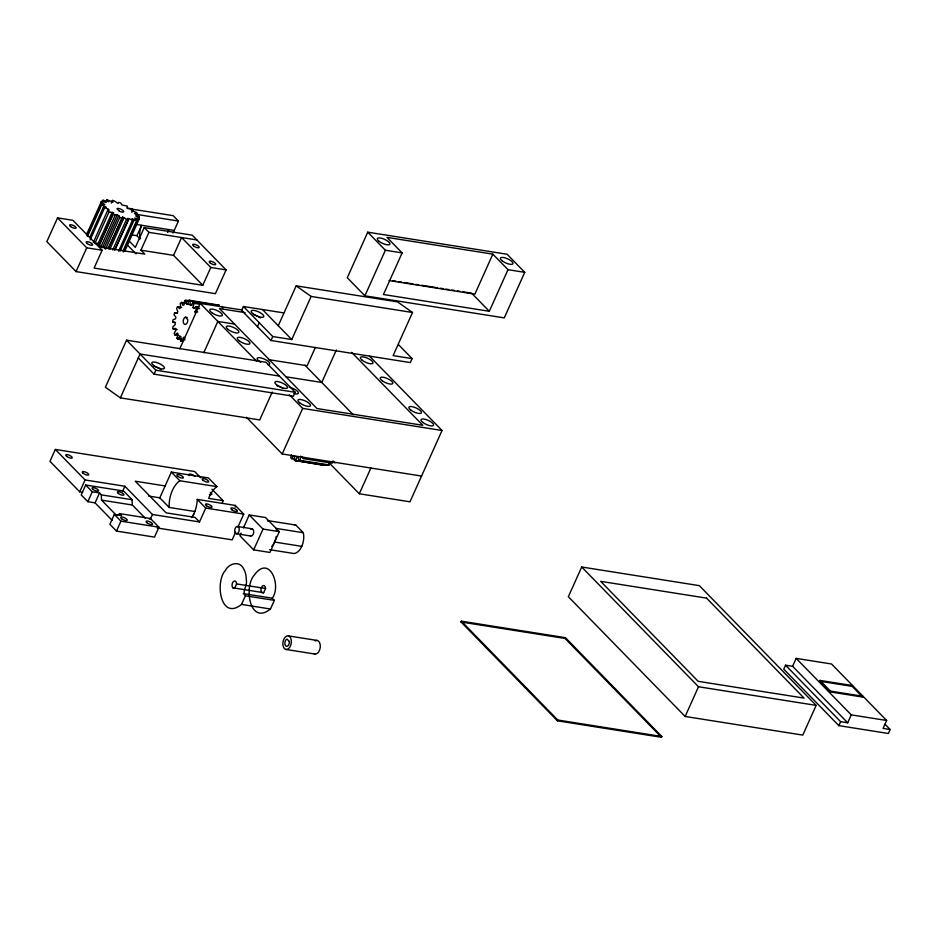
<?xml version="1.0" encoding="UTF-8"?>
<svg xmlns="http://www.w3.org/2000/svg" width="937" height="937" viewBox="0 0 937 937"><rect width="100%" height="100%" fill="white"/><g stroke="black" fill="none" stroke-linecap="round" stroke-linejoin="round"><path stroke-width="1.41" d="M184.882 339.979L184.425 337.39L183.394 337.402L181.954 341.302L180.747 340.951L180.97 336.699L180.056 336.137L177.948 339.217L176.952 338.198L178.065 334.099L177.386 333.033L174.856 334.919L174.188 333.338L176.062 329.883L175.687 328.43L173.04 328.899L172.795 326.966L175.196 324.565L175.172 322.914L172.736 321.906L172.935 319.845L175.57 318.779L175.91 317.139L173.977 314.773L174.598 312.829L177.351 313.263M294.452 460.418L324.624 465.349L294.452 460.418L294.675 456.167L293.773 455.605L291.653 458.685L290.657 457.654L291.407 454.925M209.361 303.963L185.913 300.25L184.636 300.625L184.039 304.876L183.02 305.45L181.497 302.405L180.302 303.447L180.63 307.535L179.74 308.613L177.561 306.774L176.601 308.367L177.807 311.798L177.152 313.251L174.598 312.829M295.67 460.758L297.111 456.858L298.13 456.858L298.821 460.735L300.098 460.36L300.695 456.108M298.821 460.735L327.774 465.326L329.063 464.951L329.461 462.117M99.006 246.068L113.576 212.98L109.067 211.844L107.568 210.79L109.219 210.052L108.188 209.209L103.41 207.147L89.765 237.529M198.937 307.043L196.173 306.61L193.643 308.496L192.963 307.43L194.076 303.33L193.081 302.3L190.972 305.38L190.059 304.818L190.281 300.578L189.075 300.227L187.634 304.127L186.604 304.127L185.913 300.25M202.779 285.293L173.579 255.356L181.591 237.529L210.79 267.467L202.779 285.293L94.11 268.076L102.121 250.249L72.922 220.312L57.532 217.876L46.85 241.652L76.049 271.589L215.416 293.668L226.098 269.891L192.214 235.152L144.251 227.55L135.35 247.368L128.463 240.305M87.059 235.585L103 200.249L105.916 202.415L101.477 201.385L86.942 233.7L87.235 233.079M87.434 236.452L101.676 204.758L101.301 203.879L104.874 204.641L101.184 202.005L101.477 201.385M105.717 202.333L106.912 199.698L112.932 202.123L112.428 200.413L114.22 200.846L118.027 203.47L118.905 202.333L120.826 203.06L121.869 204.945L127.362 206.152L127.045 207.545L128.404 208.365L131.555 208.682L133.054 209.724L131.859 212.371M90.163 239.872L104.417 208.178M76.049 271.589L86.731 247.813L57.532 217.876M93.325 242.496L108.188 209.209M111.245 203.06L112.428 200.413M94.824 243.538L109.067 211.844M95.867 243.643L97.963 243.854L112.217 212.16M113.576 212.98L99.334 244.674L97.963 243.854M115.075 215.323L100.833 247.017L102.965 246.583L104.499 247.274L105.553 249.148L119.795 217.454L118.741 215.58L113.26 214.374M102.965 246.583L117.207 214.878M104.499 247.274L118.741 215.58M108.06 248.563L122.583 217.044L128.182 220.101L115.122 249.16M108.341 248.738L122.583 217.044M109.863 249.23L124.106 217.525M112.745 250.05L126.401 219.668M114.759 250.296L129.013 218.602L133.71 220.827L120.053 251.21M118.612 251.128L132.269 220.745M123.04 250.94L136.685 220.57L137.61 220.277L134.705 218.098L139.144 219.141L139.426 218.52L135.748 215.885L139.32 216.634L138.126 219.281M123.368 251.971L137.61 220.277M139.426 218.52L124.89 250.835L125.183 250.214M136.954 235.679L141.628 225.278A14.36 8.667 -81 0 0 140.105 238.912L136.954 235.679L131.367 234.8M94.649 242.859L97.483 243.304L101.337 247.263L144.778 254.138L140.925 250.191L148.936 232.353L144.251 227.55M200.776 477.765L194.673 471.522L55.318 449.444L49.977 461.332L79.727 491.831L82.573 492.276M167.618 232.189L168.777 229.588A14.36 8.667 -81 0 0 167.934 231.814M173.04 233.044L178.44 221.038L173.204 215.662L127.057 208.354M138.278 357.969L154.078 374.179L293.445 396.246L295.225 392.287L265.921 362.256L126.554 340.178L105.401 387.25L120.346 397.862L259.713 419.94L272.257 392.017M120.346 397.862L140.058 354.01L279.413 376.088M79.727 491.831L85.068 479.943L55.318 449.444M145.176 518.149L132.363 505.008A23.554 14.219 -81 0 1 132.152 499.737L123.684 491.047L85.677 485.026L81.226 494.935L87.832 501.705L95.07 502.853L112.1 520.316M87.832 501.705L92.283 491.808L85.677 485.026M95.07 502.853L99.521 492.956L92.283 491.808M154.078 374.179L155.858 370.209L126.554 340.178M179.717 348.927L200.202 303.354L256.668 361.26M122.513 491.538L124.89 486.256L85.068 479.943M119.702 513.64L121.564 515.549L114.326 514.401L109.875 524.298L116.481 531.08L154.488 537.1L158.939 527.191L150.47 518.512L119.702 513.64A23.554 14.219 -81 0 1 116.586 515.221M116.481 531.08L120.932 521.171L114.326 514.401M203.786 352.675L217.829 321.438L234.566 324.085M283.864 312.911L243.444 306.504L241.664 310.475L270.969 340.506L410.324 362.584L412.116 358.625L398.612 344.793M194.861 511.508L169.175 507.444L159.794 497.828L171.366 472.072L208.471 477.952L216.939 486.643A23.554 14.219 -81 0 0 208.623 498.367L223.111 500.663A23.554 14.219 -81 0 0 222.21 503.403M150.658 518.454L152.438 514.495L124.89 486.256M257.464 326.673L259.244 322.715M270.969 340.506L272.749 336.547L243.444 306.504M278.254 325.725L296.174 285.832L397.534 301.89L412.491 312.489L393.107 355.615L412.116 358.625M152.438 514.495L199.487 521.944L205.718 508.077L197.25 499.398A23.554 14.219 -81 0 1 191.78 517.622M272.749 336.547L291.747 339.557L311.131 296.443L412.491 312.489M315.336 347.486L307.137 365.735L268.497 359.621M367.749 232.177L347.276 277.739L364.903 295.811L504.27 317.889L524.743 272.327L507.116 254.255L367.749 232.177L385.376 250.249L402.125 252.908L383.432 294.511L489.301 311.283L508.006 269.68L492.85 254.15L386.969 237.377L402.125 252.908M235.632 532.134L232.153 539.853L157.182 527.976M237.939 526.981L243.725 514.097L235.257 505.418L197.25 499.398M241.055 533.153L239.895 535.753L253.669 549.867L269.95 552.455L279.308 531.654L265.534 517.529L249.242 514.952L243.397 527.953M421.556 476.055L282.201 453.976L302.674 408.415L289.381 394.793M336.36 349.958L321.754 382.46L285.984 376.791M364.903 295.811L385.376 250.249M236.592 583.915L234.707 588.108A3.678 2.225 -81 0 1 232.071 585.684A3.678 2.225 -81 0 1 234.133 581.116A3.678 2.225 -81 0 1 236.592 583.915L265.546 588.495L263.66 592.688L232.903 587.815M253.669 549.867L263.016 529.077L249.242 514.952M241.523 604.424L245.412 595.78C241.441 592.067 247.755 585.52 246.337 580.108C246.302 575.822 245.447 571.383 243.023 567.775C238.759 560.385 228.523 563.898 225.395 570.457C214.714 581.936 220.558 621.325 241.523 604.424L270.477 609.015L274.365 600.371L272.245 598.204L243.292 593.613M369.459 356.083L442.041 430.493L409.984 501.81L359.304 493.776L370.888 468.031M492.85 254.15L474.872 294.159L389.019 280.561M461.004 621.981L461.355 621.184L565.421 637.675L661.838 736.517L661.487 737.302L557.421 720.822L461.004 621.981L565.07 638.46L661.487 737.302M581.701 567.002L568.349 596.728L685.146 716.465L802.786 735.1L816.15 705.385L699.342 585.648L581.701 567.002L698.498 686.751L816.15 705.385M565.07 638.46L565.421 637.675M557.421 720.822L557.773 720.026L461.355 621.184M685.146 716.465L698.498 686.751M792.608 666.312L796.169 658.383L851.264 714.872L847.704 722.79L792.608 666.312L785.534 665.188L783.754 669.159L838.849 725.636L888.37 733.484L890.15 729.513L885.043 724.289M862.614 697.046L830.03 691.893L819.606 681.199L819.957 680.414L852.541 685.568L852.178 686.364L862.614 697.046L862.965 696.261L830.381 691.096L819.957 680.414M830.03 691.893L830.381 691.096M838.849 725.636L840.63 721.677L785.534 665.188M796.169 658.383L831.541 663.993L886.636 720.471L883.076 728.4L890.15 729.513M194.041 513.476L193.163 515.28M272.245 598.204C281.721 585.707 269.434 554.072 254.349 575.037C243.667 586.515 249.523 625.916 270.477 609.015M195.341 313.087L194.966 311.646L196.84 308.191L196.173 306.61M302.218 456.553L303.237 458.58L304.431 457.537M333.396 462.128L332.19 463.171L303.237 458.58M133.054 209.724L131.403 210.462L136.205 212.348L137.2 213.367L134.424 213.367L139.32 216.634M103 200.249L108.727 201.76L106.912 199.698M103.41 207.147L106.197 207.159L101.676 204.758M508.006 269.68L524.743 272.327M136.076 214.327L178.44 221.038M129.013 218.602L127.678 218.391L128.182 220.101M136.041 224.4L174.212 230.443M148.936 232.353L196.899 239.954M392.978 280.737L395.847 281.194M398.705 281.639L401.563 282.096M404.433 282.552L413.018 283.911M415.876 284.368L418.734 284.813M421.603 285.27L437.333 287.764M440.203 288.221L443.06 288.666M445.918 289.123L448.788 289.58M451.646 290.037L454.504 290.482M457.373 290.938L460.231 291.395M463.089 291.84L471.674 293.199L489.301 311.283M140.925 250.191L173.579 255.356M86.731 247.813L102.121 250.249M210.79 267.467L226.098 269.891M189.075 300.227L219.246 305.157L218.028 304.818M212.113 304.408L214.878 304.841M184.636 300.625L188.77 301.281M193.081 302.3L241.863 309.96M194.076 303.33L199.593 304.197M181.497 302.405L185.631 303.061M245.166 312.63L219.422 308.554L316.94 408.52L422.821 425.293L351.633 352.324M186.604 304.127L192.12 305.005M192.963 307.43L195.728 307.863M196.84 308.191L199.593 308.624M177.561 306.774L181.708 307.43M194.966 311.646L197.73 312.08M185.421 317.186L187.751 319.576A3.678 2.225 -81 0 1 185.795 324.261A3.678 2.225 -81 0 1 183.254 321.649A3.678 2.225 -81 0 1 185.421 317.186L187.224 317.479M172.736 321.906L175.5 322.34M173.04 328.899L177.175 329.555M174.856 334.919L178.99 335.563M176.952 338.198L181.087 338.854M177.948 339.217L180.7 339.651M180.747 340.951L183.5 341.384M155.858 370.209L295.225 392.287M302.674 408.415L442.041 430.493M291.653 458.685L294.417 459.118M300.098 460.36L329.063 464.951M171.366 472.072L179.845 480.763L216.939 486.643M165.135 485.94L135.268 481.208L166.13 512.844L195.083 517.423L199.487 521.944M148.421 496.024L159.794 497.828M205.718 508.077L243.725 514.097M269.657 549.679L293.949 553.521A14.36 8.667 -81 0 0 303.307 532.72L295.823 525.06L268.685 520.761A14.36 8.667 -81 0 0 267.537 520.984M99.521 492.956L101.383 494.865L132.152 499.737M101.383 494.865A23.554 14.219 -81 0 0 101.594 500.135L132.363 505.008M303.307 532.72L276.157 528.421A14.36 8.667 -81 0 1 276.438 530.108M263.016 529.077L279.308 531.654M237.647 526.5A3.678 2.225 -81 0 1 238.513 532.368A3.678 2.225 -81 0 1 234.765 531.478A3.678 2.225 -81 0 1 237.647 526.5L252.123 528.796M236.3 533.727L250.776 536.023M274.635 542.054L301.773 546.353M120.932 521.171L158.939 527.191M819.606 681.199L852.178 686.364M245.412 595.78L274.365 600.371M851.264 714.872L886.636 720.471M840.63 721.677L847.704 722.79M288.373 635.895A6.899 4.158 -81 0 1 289.99 646.881A6.899 4.158 -81 0 1 282.962 645.218A6.899 4.158 -81 0 1 288.373 635.895L317.338 640.475M285.844 649.435L314.809 654.026M557.773 720.026L661.838 736.517M119.795 217.454L121.716 218.192M136.685 220.57L131.894 218.766L133.71 220.827M296.174 285.832L311.131 296.443M262.454 309.515L291.747 339.557M304.947 365.231L353.272 414.775M222.034 306.891L223.041 307.91M126.8 244.393L135.982 253.81M332.951 460.969L334.919 462.983M329.004 462.714L359.304 493.776M246.419 417.293L282.201 453.976M211.938 489.219L223.111 500.663M101.594 500.135L116.375 515.291M263.66 592.688A3.678 2.225 -81 0 1 261.036 590.275A3.678 2.225 -81 0 1 263.086 585.695A3.678 2.225 -81 0 1 265.546 588.495M315.183 640.873A6.899 4.158 -81 0 1 320.243 647.444A6.899 4.158 -81 0 1 313.708 653.476M253.611 314.668A6.899 2.261 24.2 0 1 260.381 317.983M260.697 362.268A6.899 2.261 24.2 0 1 258.108 357.7A6.899 2.261 24.2 0 1 267.572 360.897A6.899 2.261 24.2 0 1 267.677 364.622M289.287 387.204A6.899 2.261 24.2 0 1 298.036 391.971A6.899 2.261 24.2 0 1 293.773 393.517M250.753 529.159A3.678 2.225 -81 0 1 253.681 532.497A3.678 2.225 -81 0 1 250.027 535.577M276.286 536.433A14.36 8.667 -81 0 1 271.789 546.458M294.686 525.282A14.36 8.667 -81 0 1 295.823 525.06M276.638 385.634A6.899 2.261 24.2 0 1 283.021 388.328M154.148 366.273A6.899 2.261 24.2 0 1 160.941 369.553M150.47 518.512A23.554 14.219 -81 0 1 149.44 519.157M235.257 505.418A23.554 14.219 -81 0 1 235.152 507.222M210.275 492.417A3.561 1.171 24.2 0 1 211.821 494.279A3.561 1.171 24.2 0 1 209.443 494.385M189.403 475.598A3.561 1.171 24.2 0 1 190.34 474.134A3.561 1.171 24.2 0 1 194.99 476.476M169.175 507.444A23.554 14.219 -81 0 1 179.845 480.763M706.545 598.122L600.664 581.35L698.182 681.328L804.063 698.1L706.545 598.122M119.304 211.118L116.973 208.717A3.678 1.206 24.2 0 1 121.037 209.279A3.678 1.206 24.2 0 1 123.59 211.879A3.678 1.206 24.2 0 1 119.304 211.118M289.346 641.482L287.015 639.093A3.678 2.225 -81 0 0 284.86 643.555A3.678 2.225 -81 0 0 287.401 646.167A3.678 2.225 -81 0 0 289.346 641.482M502.291 260.919A6.899 2.261 24.2 0 0 512.855 263.883A6.899 2.261 24.2 0 0 504.891 257.827A6.899 2.261 24.2 0 0 502.291 260.919M379.216 241.418A6.899 2.261 24.2 0 0 389.792 244.381A6.899 2.261 24.2 0 0 381.816 238.326A6.899 2.261 24.2 0 0 379.216 241.418M253.4 314.106A6.899 2.261 24.2 0 0 263.742 316.718A6.899 2.261 24.2 0 0 255.286 310.674A6.899 2.261 24.2 0 0 253.4 314.106M193.643 246.033A3.561 1.171 24.2 0 0 199.101 247.555A3.561 1.171 24.2 0 0 194.99 244.428A3.561 1.171 24.2 0 0 193.643 246.033M70.568 226.531A3.561 1.171 24.2 0 0 76.038 228.066A3.561 1.171 24.2 0 0 71.915 224.939A3.561 1.171 24.2 0 0 70.568 226.531M210.181 262.981A3.561 1.171 24.2 0 0 215.639 264.503A3.561 1.171 24.2 0 0 211.516 261.376A3.561 1.171 24.2 0 0 210.181 262.981M87.106 243.479A3.561 1.171 24.2 0 0 92.564 245.002A3.561 1.171 24.2 0 0 88.441 241.875A3.561 1.171 24.2 0 0 87.106 243.479M211.668 312.607A6.899 2.261 24.2 0 0 222.233 315.558A6.899 2.261 24.2 0 0 214.268 309.503A6.899 2.261 24.2 0 0 211.668 312.607M228.195 329.543A6.899 2.261 24.2 0 0 238.759 332.506A6.899 2.261 24.2 0 0 230.795 326.451A6.899 2.261 24.2 0 0 228.195 329.543M299.817 402.969A6.899 2.261 24.2 0 0 310.381 405.932A6.899 2.261 24.2 0 0 302.417 399.876A6.899 2.261 24.2 0 0 299.817 402.969M239.216 340.845A6.899 2.261 24.2 0 0 249.781 343.797A6.899 2.261 24.2 0 0 241.816 337.742A6.899 2.261 24.2 0 0 239.216 340.845M422.892 422.47A6.899 2.261 24.2 0 0 433.456 425.421A6.899 2.261 24.2 0 0 425.492 419.378A6.899 2.261 24.2 0 0 422.892 422.47M362.291 360.335A6.899 2.261 24.2 0 0 372.856 363.298A6.899 2.261 24.2 0 0 364.891 357.243A6.899 2.261 24.2 0 0 362.291 360.335M382.331 380.832A6.899 2.261 24.2 0 0 392.755 383.549A6.899 2.261 24.2 0 0 384.439 377.506A6.899 2.261 24.2 0 0 382.331 380.832M410.992 410.207A6.899 2.261 24.2 0 0 421.404 412.912A6.899 2.261 24.2 0 0 413.1 406.869A6.899 2.261 24.2 0 0 410.992 410.207M276.942 385.119A6.899 2.261 24.2 0 0 287.413 387.918A6.899 2.261 24.2 0 0 279.214 381.863A6.899 2.261 24.2 0 0 276.942 385.119M153.867 365.617A6.899 2.261 24.2 0 0 164.338 368.417A6.899 2.261 24.2 0 0 156.151 362.373A6.899 2.261 24.2 0 0 153.867 365.617M118.39 493.459A3.561 1.171 24.2 0 0 123.848 494.982A3.561 1.171 24.2 0 0 119.725 491.855A3.561 1.171 24.2 0 0 118.39 493.459M147.039 522.823A3.561 1.171 24.2 0 0 152.497 524.357A3.561 1.171 24.2 0 0 148.374 521.23A3.561 1.171 24.2 0 0 147.039 522.823M93.044 489.442A3.561 1.171 24.2 0 0 98.502 490.976A3.561 1.171 24.2 0 0 94.391 487.849A3.561 1.171 24.2 0 0 93.044 489.442M121.693 518.817A3.561 1.171 24.2 0 0 127.151 520.34A3.561 1.171 24.2 0 0 123.04 517.212A3.561 1.171 24.2 0 0 121.693 518.817M83.229 473.349A3.561 1.171 24.2 0 0 88.687 474.883A3.561 1.171 24.2 0 0 84.576 471.756A3.561 1.171 24.2 0 0 83.229 473.349M66.703 456.401A3.561 1.171 24.2 0 0 72.161 457.935A3.561 1.171 24.2 0 0 68.05 454.808A3.561 1.171 24.2 0 0 66.703 456.401M177.831 476.347A3.561 1.171 24.2 0 0 183.289 477.882A3.561 1.171 24.2 0 0 179.178 474.743A3.561 1.171 24.2 0 0 177.831 476.347M206.48 505.722A3.561 1.171 24.2 0 0 211.938 507.245A3.561 1.171 24.2 0 0 207.827 504.118A3.561 1.171 24.2 0 0 206.48 505.722M203.177 480.365A3.561 1.171 24.2 0 0 208.635 481.887A3.561 1.171 24.2 0 0 204.512 478.76A3.561 1.171 24.2 0 0 203.177 480.365M231.826 509.728A3.561 1.171 24.2 0 0 237.284 511.262A3.561 1.171 24.2 0 0 233.172 508.135A3.561 1.171 24.2 0 0 231.826 509.728"/></g></svg>
